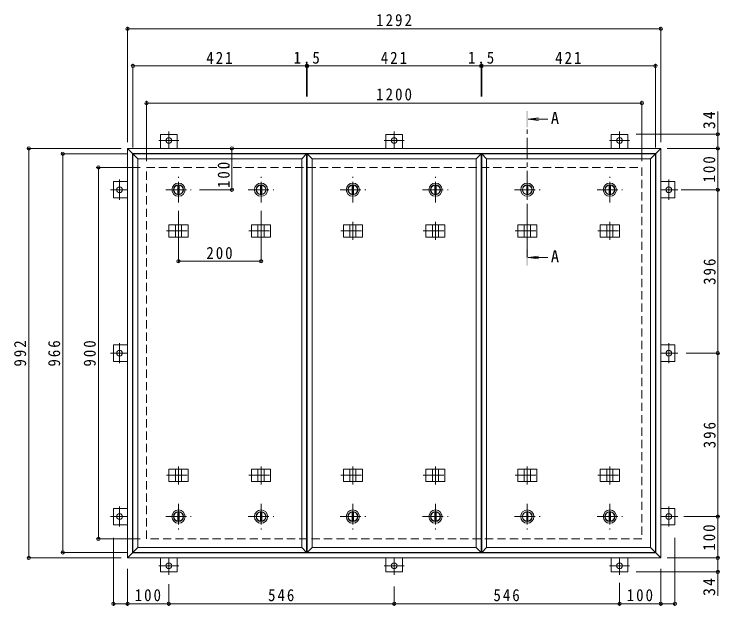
# Model space of a CAD drawing. Units: millimetres at full size, sheet at 1:10. Extents: x -1840 to 1949, y -1353 to 1361.
# Drawn here: x -1840 to -130, y -73 to 1361 of the extents above; entities that cross this region are included whole.
import ezdxf
from ezdxf.enums import TextEntityAlignment as Align

# ---------------------------------------------------------------- set-up
doc = ezdxf.new("R2010")
doc.units = ezdxf.units.MM
doc.header["$LTSCALE"] = 10
doc.header["$PDMODE"] = 32
doc.header["$PDSIZE"] = 8
doc.linetypes.add('CHAIN1', pattern=[8, 5, -1, 1, -1])
doc.linetypes.add('DASHED2', pattern=[3, 2, -1])
for name, color, linetype, lineweight in [('0-1_躯体', 2, 'DASHED2', 9), ('0-2_仕上', 3, 'Continuous', 9), ('0-3_建具', 4, 'Continuous', 9), ('0-5_寸法', 4, 'Continuous', 9), ('0-C', 2, 'Continuous', 9), ('0-E', 3, 'Continuous', 9), ('0-F', 7, 'Continuous', 9)]:
    doc.layers.add(name, color=color, linetype=linetype, lineweight=lineweight)
doc.styles.add('ＭＳ ゴシック', font='')
doc.styles.get('ＭＳ ゴシック').set_extended_font_data('MS Gothic')

msp = doc.modelspace()

# ---------------------------------------------------------------- linework, layer by layer
at = {"layer": '0-1_躯体'}
for p, q in [((-1518.8, 989.07), (-318.8, 989.07)), ((-1518.8, 89.07), (-1518.8, 989.07)), ((-318.8, 989.07), (-318.8, 89.07)), ((-318.8, 89.07), (-1518.8, 89.07))]:
    msp.add_line(p, q, dxfattribs=at)
at = {"layer": '0-2_仕上'}
for p, q in [((-1551.8, 1022.07), (-1539.8, 1010.07)), ((-1551.8, 1022.07), (-1130.8, 1022.07)), ((-1551.8, 56.07), (-1551.8, 1022.07)), ((-1539.8, 1010.07), (-1142.8, 1010.07)), ((-1539.8, 68.07), (-1539.8, 1010.07)), ((-1142.8, 1010.07), (-1130.8, 1022.07)), ((-1142.8, 68.07), (-1142.8, 1010.07)), ((-1130.8, 56.07), (-1130.8, 1022.07)), ((-1129.3, 1022.07), (-1117.3, 1010.07)), ((-1129.3, 1022.07), (-708.3, 1022.07)), ((-1129.3, 56.07), (-1129.3, 1022.07)), ((-1117.3, 1010.07), (-720.3, 1010.07)), ((-1117.3, 68.07), (-1117.3, 1010.07)), ((-720.3, 1010.07), (-708.3, 1022.07)), ((-720.3, 68.07), (-720.3, 1010.07)), ((-708.3, 56.07), (-708.3, 1022.07)), ((-706.8, 1022.07), (-694.8, 1010.07)), ((-706.8, 1022.07), (-285.8, 1022.07)), ((-706.8, 56.07), (-706.8, 1022.07)), ((-694.8, 1010.07), (-297.8, 1010.07)), ((-694.8, 68.07), (-694.8, 1010.07)), ((-297.8, 1010.07), (-285.8, 1022.07)), ((-297.8, 68.07), (-297.8, 1010.07)), ((-285.8, 56.07), (-285.8, 1022.07)), ((-1551.8, 56.07), (-1539.8, 68.07)), ((-1130.8, 56.07), (-1551.8, 56.07)), ((-1142.8, 68.07), (-1539.8, 68.07)), ((-1130.8, 56.07), (-1142.8, 68.07)), ((-1129.3, 56.07), (-1117.3, 68.07)), ((-708.3, 56.07), (-1129.3, 56.07)), ((-720.3, 68.07), (-1117.3, 68.07)), ((-708.3, 56.07), (-720.3, 68.07)), ((-706.8, 56.07), (-694.8, 68.07)), ((-285.8, 56.07), (-706.8, 56.07)), ((-297.8, 68.07), (-694.8, 68.07)), ((-285.8, 56.07), (-297.8, 68.07))]:
    msp.add_line(p, q, dxfattribs=at)
at = {"layer": '0-3_建具', "color": 2}
for p, q in [((-1564.8, 1035.07), (-272.8, 1035.07)), ((-1564.8, 43.07), (-1564.8, 1035.07)), ((-284.8, 1023.07), (-272.8, 1035.07)), ((-272.8, 1035.07), (-272.8, 43.07)), ((-1552.8, 55.07), (-1552.8, 1023.07)), ((-284.8, 55.07), (-284.8, 1023.07)), ((-1552.8, 55.07), (-1564.8, 43.07)), ((-284.8, 55.07), (-1552.8, 55.07)), ((-284.8, 55.07), (-272.8, 43.07)), ((-272.8, 43.07), (-1564.8, 43.07))]:
    msp.add_line(p, q, dxfattribs=at)
at = {"layer": '0-3_建具', "linetype": 'CHAIN1'}
for p, q in [((-1441.3, 857.19), (-1441.3, 813.95)), ((-1241.3, 857.19), (-1241.3, 813.95)), ((-1018.8, 857.19), (-1018.8, 813.95)), ((-818.8, 857.19), (-818.8, 813.95)), ((-596.3, 857.19), (-596.3, 813.95)), ((-396.3, 857.19), (-396.3, 813.95)), ((-1470.7, 835.07), (-1411.89, 835.07)), ((-1270.7, 835.07), (-1211.89, 835.07)), ((-1048.2, 835.07), (-989.39, 835.07)), ((-848.2, 835.07), (-789.39, 835.07)), ((-625.7, 835.07), (-566.89, 835.07)), ((-425.7, 835.07), (-366.89, 835.07)), ((-1441.3, 220.96), (-1441.3, 264.2)), ((-1241.3, 220.96), (-1241.3, 264.2)), ((-1018.8, 220.96), (-1018.8, 264.2)), ((-818.8, 220.96), (-818.8, 264.2)), ((-596.3, 220.96), (-596.3, 264.2)), ((-396.3, 220.96), (-396.3, 264.2)), ((-1470.7, 243.07), (-1411.89, 243.07)), ((-1270.7, 243.07), (-1211.89, 243.07)), ((-1048.2, 243.07), (-989.39, 243.07)), ((-848.2, 243.07), (-789.39, 243.07)), ((-625.7, 243.07), (-566.89, 243.07)), ((-425.7, 243.07), (-366.89, 243.07))]:
    msp.add_line(p, q, dxfattribs=at)
at = {"layer": '0-3_建具'}
for p, q in [((-1464.38, 850.07), (-1464.38, 820.07)), ((-1464.38, 850.07), (-1418.21, 850.07)), ((-1448.8, 850.07), (-1448.8, 820.07)), ((-1433.8, 850.07), (-1433.8, 820.07)), ((-1418.21, 850.07), (-1418.21, 820.07)), ((-1264.38, 850.07), (-1264.38, 820.07)), ((-1264.38, 850.07), (-1218.21, 850.07)), ((-1248.8, 850.07), (-1248.8, 820.07)), ((-1233.8, 850.07), (-1233.8, 820.07)), ((-1218.21, 850.07), (-1218.21, 820.07)), ((-1041.88, 850.07), (-1041.88, 820.07)), ((-1041.88, 850.07), (-995.71, 850.07)), ((-1026.3, 850.07), (-1026.3, 820.07)), ((-1011.3, 850.07), (-1011.3, 820.07)), ((-995.71, 850.07), (-995.71, 820.07)), ((-841.88, 850.07), (-841.88, 820.07)), ((-841.88, 850.07), (-795.71, 850.07)), ((-826.3, 850.07), (-826.3, 820.07)), ((-811.3, 850.07), (-811.3, 820.07)), ((-795.71, 850.07), (-795.71, 820.07)), ((-619.38, 850.07), (-619.38, 820.07)), ((-619.38, 850.07), (-573.21, 850.07)), ((-603.8, 850.07), (-603.8, 820.07)), ((-588.8, 850.07), (-588.8, 820.07)), ((-573.21, 850.07), (-573.21, 820.07)), ((-419.38, 850.07), (-419.38, 820.07)), ((-419.38, 850.07), (-373.21, 850.07)), ((-403.8, 850.07), (-403.8, 820.07)), ((-388.8, 850.07), (-388.8, 820.07)), ((-373.21, 850.07), (-373.21, 820.07)), ((-1464.38, 820.07), (-1418.21, 820.07)), ((-1264.38, 820.07), (-1218.21, 820.07)), ((-1041.88, 820.07), (-995.71, 820.07)), ((-841.88, 820.07), (-795.71, 820.07)), ((-619.38, 820.07), (-573.21, 820.07)), ((-419.38, 820.07), (-373.21, 820.07)), ((-1464.38, 228.07), (-1464.38, 258.07)), ((-1464.38, 258.07), (-1418.21, 258.07)), ((-1448.8, 228.07), (-1448.8, 258.07)), ((-1433.8, 228.07), (-1433.8, 258.07)), ((-1418.21, 228.07), (-1418.21, 258.07)), ((-1264.38, 228.07), (-1264.38, 258.07)), ((-1264.38, 258.07), (-1218.21, 258.07)), ((-1248.8, 228.07), (-1248.8, 258.07)), ((-1233.8, 228.07), (-1233.8, 258.07)), ((-1218.21, 228.07), (-1218.21, 258.07)), ((-1041.88, 228.07), (-1041.88, 258.07)), ((-1041.88, 258.07), (-995.71, 258.07)), ((-1026.3, 228.07), (-1026.3, 258.07)), ((-1011.3, 228.07), (-1011.3, 258.07)), ((-995.71, 228.07), (-995.71, 258.07)), ((-841.88, 228.07), (-841.88, 258.07)), ((-841.88, 258.07), (-795.71, 258.07)), ((-826.3, 228.07), (-826.3, 258.07)), ((-811.3, 228.07), (-811.3, 258.07)), ((-795.71, 228.07), (-795.71, 258.07)), ((-619.38, 228.07), (-619.38, 258.07)), ((-619.38, 258.07), (-573.21, 258.07)), ((-603.8, 228.07), (-603.8, 258.07)), ((-588.8, 228.07), (-588.8, 258.07)), ((-573.21, 228.07), (-573.21, 258.07)), ((-419.38, 228.07), (-419.38, 258.07)), ((-419.38, 258.07), (-373.21, 258.07)), ((-403.8, 228.07), (-403.8, 258.07)), ((-388.8, 228.07), (-388.8, 258.07)), ((-373.21, 228.07), (-373.21, 258.07)), ((-1464.38, 228.07), (-1418.21, 228.07)), ((-1264.38, 228.07), (-1218.21, 228.07)), ((-1041.88, 228.07), (-995.71, 228.07)), ((-841.88, 228.07), (-795.71, 228.07)), ((-619.38, 228.07), (-573.21, 228.07)), ((-419.38, 228.07), (-373.21, 228.07))]:
    msp.add_line(p, q, dxfattribs=at)
at = {"layer": '0-3_建具', "color": 2}
msp.add_lwpolyline([(-1564.8, 1035.07), (-1552.8, 1023.07), (-284.8, 1023.07)], dxfattribs=at)
at = {"layer": '0-5_寸法'}
for p, q in [((-594.3, 1105.89), (-569.51, 1109.15)), ((-594.3, 1105.89), (-569.51, 1102.63)), ((-594.3, 1105.89), (-546.83, 1105.89)), ((-594.3, 770.77), (-569.51, 774.03)), ((-594.3, 770.77), (-569.51, 767.5)), ((-594.3, 770.77), (-546.83, 770.77))]:
    msp.add_line(p, q, dxfattribs=at)
at = {"layer": '0-5_寸法', "linetype": 'CHAIN1'}
msp.add_line((-596.3, 770.77), (-596.3, 1085.89), dxfattribs=at)
at = {"layer": '0-5_寸法'}
for points in [[(-594.3, 1125.89), (-598.3, 1125.89), (-594.3, 1085.89), (-598.3, 1085.89)], [(-594.3, 750.77), (-598.3, 750.77), (-594.3, 790.77), (-598.3, 790.77)]]:
    msp.add_solid(points, dxfattribs=at)
at = {"layer": '0-C', "linetype": 'CHAIN1'}
for p, q in [((-1441.3, 904.07), (-1441.3, 966.07)), ((-1241.3, 904.07), (-1241.3, 966.07)), ((-1018.8, 904.07), (-1018.8, 966.07)), ((-818.8, 904.07), (-818.8, 966.07)), ((-396.3, 904.07), (-396.3, 966.07)), ((-1472.3, 935.07), (-1410.3, 935.07)), ((-1272.3, 935.07), (-1210.3, 935.07)), ((-1049.8, 935.07), (-987.8, 935.07)), ((-849.8, 935.07), (-787.8, 935.07)), ((-627.3, 935.07), (-565.3, 935.07)), ((-427.3, 935.07), (-365.3, 935.07)), ((-1441.3, 174.07), (-1441.3, 112.07)), ((-1241.3, 174.07), (-1241.3, 112.07)), ((-1018.8, 174.07), (-1018.8, 112.07)), ((-818.8, 174.07), (-818.8, 112.07)), ((-596.3, 174.07), (-596.3, 112.07)), ((-396.3, 174.07), (-396.3, 112.07)), ((-1472.3, 143.07), (-1410.3, 143.07)), ((-1272.3, 143.07), (-1210.3, 143.07)), ((-1049.8, 143.07), (-987.8, 143.07)), ((-849.8, 143.07), (-787.8, 143.07)), ((-627.3, 143.07), (-565.3, 143.07)), ((-427.3, 143.07), (-365.3, 143.07))]:
    msp.add_line(p, q, dxfattribs=at)
at = {"layer": '0-C'}
for p, q in [((-1442.8, 946.48), (-1442.8, 923.67)), ((-1439.8, 946.48), (-1439.8, 923.67)), ((-1242.8, 946.48), (-1242.8, 923.67)), ((-1239.8, 946.48), (-1239.8, 923.67)), ((-1020.3, 946.48), (-1020.3, 923.67)), ((-1017.3, 946.48), (-1017.3, 923.67)), ((-820.3, 946.48), (-820.3, 923.67)), ((-817.3, 946.48), (-817.3, 923.67)), ((-597.8, 946.48), (-597.8, 923.67)), ((-594.8, 946.48), (-594.8, 923.67)), ((-397.8, 946.48), (-397.8, 923.67)), ((-394.8, 946.48), (-394.8, 923.67)), ((-1442.8, 131.67), (-1442.8, 154.48)), ((-1439.8, 131.67), (-1439.8, 154.48)), ((-1242.8, 131.67), (-1242.8, 154.48)), ((-1239.8, 131.67), (-1239.8, 154.48)), ((-1020.3, 131.67), (-1020.3, 154.48)), ((-1017.3, 131.67), (-1017.3, 154.48)), ((-820.3, 131.67), (-820.3, 154.48)), ((-817.3, 131.67), (-817.3, 154.48)), ((-597.8, 131.67), (-597.8, 154.48)), ((-594.8, 131.67), (-594.8, 154.48)), ((-397.8, 131.67), (-397.8, 154.48)), ((-394.8, 131.67), (-394.8, 154.48))]:
    msp.add_line(p, q, dxfattribs=at)
for centre, radius in [((-1441.3, 935.07), 16), ((-1441.3, 935.07), 12), ((-1441.3, 935.07), 11.5), ((-1241.3, 935.07), 16), ((-1241.3, 935.07), 12), ((-1241.3, 935.07), 11.5), ((-1018.8, 935.07), 16), ((-1018.8, 935.07), 12), ((-1018.8, 935.07), 11.5), ((-818.8, 935.07), 16), ((-818.8, 935.07), 12), ((-818.8, 935.07), 11.5), ((-596.3, 935.07), 16), ((-596.3, 935.07), 12), ((-596.3, 935.07), 11.5), ((-396.3, 935.07), 16), ((-396.3, 935.07), 12), ((-396.3, 935.07), 11.5), ((-1441.3, 143.07), 16), ((-1441.3, 143.07), 12), ((-1441.3, 143.07), 11.5), ((-1241.3, 143.07), 16), ((-1241.3, 143.07), 12), ((-1241.3, 143.07), 11.5), ((-1018.8, 143.07), 16), ((-1018.8, 143.07), 12), ((-1018.8, 143.07), 11.5), ((-818.8, 143.07), 16), ((-818.8, 143.07), 12), ((-818.8, 143.07), 11.5), ((-596.3, 143.07), 16), ((-596.3, 143.07), 12), ((-596.3, 143.07), 11.5), ((-396.3, 143.07), 16), ((-396.3, 143.07), 12), ((-396.3, 143.07), 11.5)]:
    msp.add_circle(centre, radius, dxfattribs=at)
at = {"layer": '0-E'}
for p, q in [((-1484.8, 1069.27), (-1444.8, 1069.27)), ((-1484.8, 1069.27), (-1484.8, 1035.07)), ((-1444.8, 1069.27), (-1444.8, 1035.07)), ((-938.8, 1069.27), (-898.8, 1069.27)), ((-938.8, 1069.27), (-938.8, 1035.07)), ((-898.8, 1069.27), (-898.8, 1035.07)), ((-392.8, 1069.27), (-352.8, 1069.27)), ((-392.8, 1069.27), (-392.8, 1035.07)), ((-352.8, 1069.27), (-352.8, 1035.07)), ((-1599, 915.07), (-1599, 955.07)), ((-1599, 955.07), (-1564.8, 955.07)), ((-238.6, 955.07), (-272.8, 955.07)), ((-238.6, 955.07), (-238.6, 915.07)), ((-1599, 915.07), (-1564.8, 915.07)), ((-238.6, 915.07), (-272.8, 915.07)), ((-1599, 519.07), (-1599, 559.07)), ((-1599, 559.07), (-1564.8, 559.07)), ((-238.6, 559.07), (-272.8, 559.07)), ((-238.6, 559.07), (-238.6, 519.07)), ((-1599, 519.07), (-1564.8, 519.07)), ((-238.6, 519.07), (-272.8, 519.07)), ((-1599, 123.07), (-1599, 163.07)), ((-1599, 163.07), (-1564.8, 163.07)), ((-238.6, 163.07), (-272.8, 163.07)), ((-238.6, 163.07), (-238.6, 123.07)), ((-1599, 123.07), (-1564.8, 123.07)), ((-238.6, 123.07), (-272.8, 123.07)), ((-1484.8, 8.87), (-1484.8, 43.07)), ((-1444.8, 8.87), (-1444.8, 43.07)), ((-938.8, 8.87), (-938.8, 43.07)), ((-898.8, 8.87), (-898.8, 43.07)), ((-392.8, 8.87), (-392.8, 43.07)), ((-352.8, 8.87), (-352.8, 43.07)), ((-1444.8, 8.87), (-1484.8, 8.87)), ((-898.8, 8.87), (-938.8, 8.87)), ((-352.8, 8.87), (-392.8, 8.87))]:
    msp.add_line(p, q, dxfattribs=at)
at = {"layer": '0-E', "linetype": 'CHAIN1'}
for p, q in [((-1464.8, 1076.25), (-1464.8, 1035.07)), ((-918.8, 1076.25), (-918.8, 1035.07)), ((-372.8, 1076.25), (-372.8, 1035.07)), ((-1440.42, 1054.27), (-1489.17, 1054.27)), ((-894.42, 1054.27), (-943.17, 1054.27)), ((-348.42, 1054.27), (-397.17, 1054.27)), ((-1584, 959.45), (-1584, 910.7)), ((-253.6, 910.7), (-253.6, 959.45)), ((-1605.97, 935.07), (-1564.8, 935.07)), ((-231.62, 935.07), (-272.8, 935.07)), ((-1584, 563.45), (-1584, 514.7)), ((-253.6, 514.7), (-253.6, 563.45)), ((-1605.97, 539.07), (-1564.8, 539.07)), ((-231.62, 539.07), (-272.8, 539.07)), ((-1584, 167.45), (-1584, 118.7)), ((-253.6, 118.7), (-253.6, 167.45)), ((-1605.97, 143.07), (-1564.8, 143.07)), ((-231.62, 143.07), (-272.8, 143.07)), ((-1464.8, 1.9), (-1464.8, 43.07)), ((-918.8, 1.9), (-918.8, 43.07)), ((-372.8, 1.9), (-372.8, 43.07)), ((-1489.17, 23.87), (-1440.42, 23.87)), ((-943.17, 23.87), (-894.42, 23.87)), ((-397.17, 23.87), (-348.42, 23.87))]:
    msp.add_line(p, q, dxfattribs=at)
at = {"layer": '0-E'}
for centre in [(-1464.8, 1054.27), (-918.8, 1054.27), (-372.8, 1054.27), (-1584, 935.07), (-253.6, 935.07), (-1584, 539.07), (-253.6, 539.07), (-1584, 143.07), (-253.6, 143.07), (-1464.8, 23.87), (-918.8, 23.87), (-372.8, 23.87)]:
    msp.add_circle(centre, 7, dxfattribs=at)
at = {"layer": '0-F'}
for p, q in [((-1564.8, 1050.07), (-1564.8, 1330.07)), ((-1564.8, 1325.07), (-272.8, 1325.07)), ((-272.8, 1050.07), (-272.8, 1330.07)), ((-1551.8, 1037.07), (-1551.8, 1240.07)), ((-1130.8, 1235.07), (-1551.8, 1235.07)), ((-1130.8, 1238.07), (-1130.8, 1160.87)), ((-1129.3, 1235.07), (-1130.8, 1235.07)), ((-1129.3, 1238.07), (-1129.3, 1160.87)), ((-708.3, 1235.07), (-1129.3, 1235.07)), ((-708.3, 1238.07), (-708.3, 1160.87)), ((-706.8, 1235.07), (-708.3, 1235.07)), ((-706.8, 1238.07), (-706.8, 1160.87)), ((-285.8, 1235.07), (-706.8, 1235.07)), ((-285.8, 1037.07), (-285.8, 1240.07)), ((-1518.8, 1004.07), (-1518.8, 1150.07)), ((-318.8, 1004.07), (-318.8, 1150.07)), ((-1518.8, 1145.07), (-318.8, 1145.07)), ((-134.71, 1069.28), (-134.71, 1124.45)), ((-129.71, 1069.28), (-332.8, 1069.28)), ((-134.71, 1035.07), (-134.71, 1069.28)), ((-1579.8, 1035.07), (-1809.05, 1035.07)), ((-1804.05, 43.07), (-1804.05, 1035.07)), ((-1311.91, 1035.07), (-1311.91, 935.07)), ((-257.8, 1035.07), (-129.71, 1035.07)), ((-134.71, 935.07), (-134.71, 1035.07)), ((-1566.8, 1022.07), (-1726.59, 1022.07)), ((-1721.59, 56.07), (-1721.59, 1022.07)), ((-1533.8, 989.07), (-1640.42, 989.07)), ((-1635.42, 89.07), (-1635.42, 989.07)), ((-1308.91, 935.07), (-1390.3, 935.07)), ((-223.87, 935.07), (-129.71, 935.07)), ((-134.71, 539.07), (-134.71, 935.07)), ((-1441.3, 758.77), (-1441.3, 884.07)), ((-1241.3, 758.77), (-1241.3, 884.07)), ((-1441.3, 761.77), (-1241.3, 761.77)), ((-131.71, 539.07), (-211.62, 539.07)), ((-134.71, 143.07), (-134.71, 539.07)), ((-217.28, 143.07), (-129.71, 143.07)), ((-134.71, 43.07), (-134.71, 143.07)), ((-1533.8, 89.07), (-1640.42, 89.07)), ((-1599, -73.29), (-1599, 91.86)), ((-238.6, -73.29), (-238.6, 91.86)), ((-1566.8, 56.07), (-1726.59, 56.07)), ((-1579.8, 43.07), (-1809.05, 43.07)), ((-257.8, 43.07), (-129.71, 43.07)), ((-134.71, 43.07), (-134.71, 8.87)), ((-1564.8, 16.86), (-1564.8, -73.29)), ((-129.71, 8.87), (-332.8, 8.87)), ((-272.8, 16.86), (-272.79, -73.29)), ((-134.71, 8.87), (-134.71, -49.08)), ((-372.8, -17.06), (-372.79, -73.29)), ((-1464.8, -20.44), (-1464.8, -73.29)), ((-918.8, -26.28), (-918.8, -73.29)), ((-1599, -68.29), (-1564.8, -68.29)), ((-1564.8, -68.29), (-1464.8, -68.29)), ((-1464.8, -68.29), (-918.8, -68.29)), ((-918.8, -68.29), (-372.79, -68.29)), ((-372.79, -68.29), (-272.79, -68.29)), ((-272.79, -68.29), (-238.6, -68.29))]:
    msp.add_line(p, q, dxfattribs=at)
for p in [(-1564.8, 1325.07), (-272.8, 1325.07), (-1551.8, 1235.07), (-1130.8, 1235.07), (-1129.3, 1235.07), (-708.3, 1235.07), (-706.8, 1235.07), (-285.8, 1235.07), (-1518.8, 1145.07), (-318.8, 1145.07), (-134.71, 1069.28), (-1804.05, 1035.07), (-1721.59, 1022.07), (-1311.91, 1035.07), (-134.71, 1035.07), (-1635.42, 989.07), (-1311.91, 935.07), (-134.71, 935.07), (-1441.3, 761.77), (-1241.3, 761.77), (-134.71, 539.07), (-134.71, 143.07), (-1635.42, 89.07), (-1721.59, 56.07), (-1804.05, 43.07), (-134.71, 43.07), (-134.71, 8.87), (-1599, -68.29), (-1564.8, -68.29), (-1464.8, -68.29), (-918.8, -68.29), (-372.79, -68.29), (-272.79, -68.29), (-238.6, -68.29)]:
    msp.add_point(p, dxfattribs=at)

# ---------------------------------------------------------------- texts
at = {"layer": '0-5_寸法', "color": 2, "style": 'ＭＳ ゴシック'}
for p in [(-539.26, 1085.5), (-539.26, 750.37)]:
    msp.add_text('A', height=29.33, dxfattribs=at).set_placement(p, align=Align.BOTTOM_LEFT)
at = {"layer": '0-F', "color": 2, "char_height": 29.33, "attachment_point": 7, "style": 'ＭＳ ゴシック'}
for s, insert in [('\\T1.28;\\W0.9;1292', (-962.55, 1331.07)), ('\\T1.27;\\W0.9;421', (-1373.8, 1240.07)), ('\\T1.27;\\W0.9;1.5', (-1162.55, 1240.07)), ('\\T1.27;\\W0.9;421', (-951.3, 1240.07)), ('\\T1.27;\\W0.9;1.5', (-740.05, 1240.07)), ('\\T1.27;\\W0.9;421', (-528.8, 1240.07)), ('\\T1.28;\\W0.9;1200', (-962.55, 1151.07)), ('\\T1.27;\\W0.9;200', (-1373.8, 766.77)), ('\\T1.27;\\W0.9;100', (-1547.3, -62.29)), ('\\T1.27;\\W0.9;546', (-1224.3, -62.29)), ('\\T1.27;\\W0.9;546', (-678.3, -62.29)), ('\\T1.27;\\W0.9;100', (-355.29, -62.29))]:
    msp.add_mtext(s, dxfattribs=dict(at, insert=insert))
at = {"layer": '0-F', "color": 2, "char_height": 29.33, "attachment_point": 7, "rotation": 90, "style": 'ＭＳ ゴシック'}
for s, insert in [('\\T1.27;\\W0.95;34', (-140.71, 1081.95)), ('\\T1.27;\\W0.9;100', (-140.71, 952.57)), ('\\T1.27;\\W0.9;100', (-1316.91, 939.09)), ('\\T1.27;\\W0.9;396', (-139.71, 704.57)), ('\\T1.27;\\W0.9;992', (-1810.05, 506.57)), ('\\T1.27;\\W0.9;966', (-1727.59, 506.57)), ('\\T1.27;\\W0.9;900', (-1641.42, 506.57)), ('\\T1.27;\\W0.9;396', (-139.71, 308.57)), ('\\T1.27;\\W0.9;100', (-140.71, 60.57)), ('\\T1.27;\\W0.95;34', (-140.71, -49.08))]:
    msp.add_mtext(s, dxfattribs=dict(at, insert=insert))

doc.saveas('drawing.dxf')
